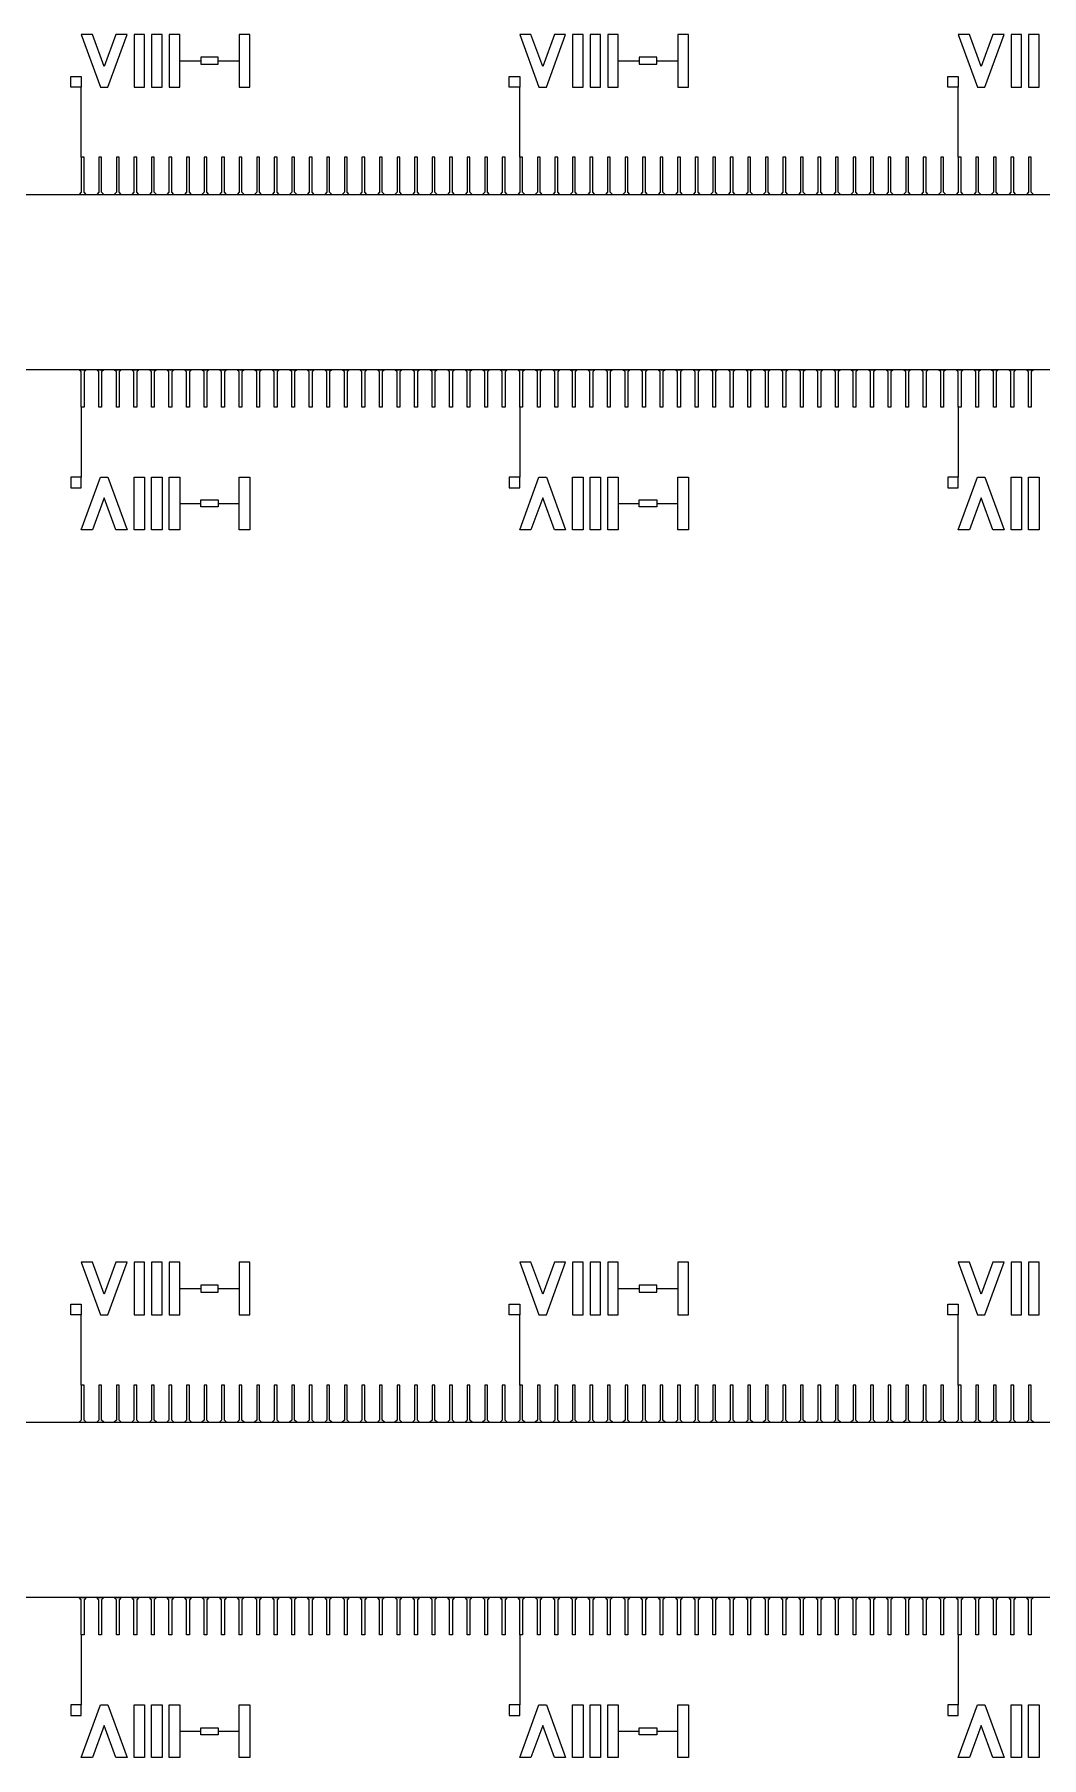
# Model space of a CAD drawing. Extents: x 135699 to 160699, y 112501 to 137501.
# Drawn here: x 148186.3 to 148473.4, y 130755.7 to 131246.9 of the extents above; entities that cross this region are included whole.
import ezdxf

# ---------------------------------------------------------------- set-up
doc = ezdxf.new("R2010")
doc.units = 13
doc.layers.add('0.8', color=30, linetype='Continuous')
doc.layers.add('Main', color=140, linetype='Continuous')
doc.layers.add('Write', color=7, linetype='Continuous', true_color=0x839eaa)

msp = doc.modelspace()

# ---------------------------------------------------------------- linework, layer by layer
for p, q in [((148227.73, 131239.41), (148233.73, 131239.41)), ((148238.73, 131239.41), (148244.73, 131239.41)), ((148352.73, 131239.41), (148358.73, 131239.41)), ((148363.73, 131239.41), (148369.73, 131239.41)), ((148199.68, 131211.91), (148199.68, 131231.91)), ((148324.68, 131211.91), (148324.68, 131231.91)), ((148449.68, 131211.91), (148449.68, 131231.91)), ((148199.68, 131140.71), (148199.68, 131120.71)), ((148324.68, 131140.71), (148324.68, 131120.71)), ((148449.68, 131140.71), (148449.68, 131120.71)), ((148227.73, 131113.21), (148233.73, 131113.21)), ((148238.73, 131113.21), (148244.73, 131113.21)), ((148352.73, 131113.21), (148358.73, 131113.21)), ((148363.73, 131113.21), (148369.73, 131113.21)), ((148227.73, 130889.41), (148233.73, 130889.41)), ((148238.73, 130889.41), (148244.73, 130889.41)), ((148352.73, 130889.41), (148358.73, 130889.41)), ((148363.73, 130889.41), (148369.73, 130889.41)), ((148199.68, 130861.91), (148199.68, 130881.91)), ((148324.68, 130861.91), (148324.68, 130881.91)), ((148449.68, 130861.91), (148449.68, 130881.91)), ((148199.68, 130790.71), (148199.68, 130770.71)), ((148324.68, 130790.71), (148324.68, 130770.71)), ((148449.68, 130790.71), (148449.68, 130770.71)), ((148227.73, 130763.21), (148233.73, 130763.21)), ((148238.73, 130763.21), (148244.73, 130763.21)), ((148352.73, 130763.21), (148358.73, 130763.21)), ((148363.73, 130763.21), (148369.73, 130763.21))]:
    msp.add_line(p, q)
at = {"layer": '0.8'}
for points in [[(148201.08, 131201.31), (148200.48, 131201.91), (148200.48, 131211.91), (148199.68, 131211.91), (148199.68, 131201.91), (148199.08, 131201.31)], [(148206.08, 131201.31), (148205.48, 131201.91), (148205.48, 131211.91), (148204.68, 131211.91), (148204.68, 131201.91), (148204.08, 131201.31)], [(148211.08, 131201.31), (148210.48, 131201.91), (148210.48, 131211.91), (148209.68, 131211.91), (148209.68, 131201.91), (148209.08, 131201.31)], [(148216.08, 131201.31), (148215.48, 131201.91), (148215.48, 131211.91), (148214.68, 131211.91), (148214.68, 131201.91), (148214.08, 131201.31)], [(148221.08, 131201.31), (148220.48, 131201.91), (148220.48, 131211.91), (148219.68, 131211.91), (148219.68, 131201.91), (148219.08, 131201.31)], [(148226.08, 131201.31), (148225.48, 131201.91), (148225.48, 131211.91), (148224.68, 131211.91), (148224.68, 131201.91), (148224.08, 131201.31)], [(148231.08, 131201.31), (148230.48, 131201.91), (148230.48, 131211.91), (148229.68, 131211.91), (148229.68, 131201.91), (148229.08, 131201.31)], [(148236.08, 131201.31), (148235.48, 131201.91), (148235.48, 131211.91), (148234.68, 131211.91), (148234.68, 131201.91), (148234.08, 131201.31)], [(148241.08, 131201.31), (148240.48, 131201.91), (148240.48, 131211.91), (148239.68, 131211.91), (148239.68, 131201.91), (148239.08, 131201.31)], [(148246.08, 131201.31), (148245.48, 131201.91), (148245.48, 131211.91), (148244.68, 131211.91), (148244.68, 131201.91), (148244.08, 131201.31)], [(148251.08, 131201.31), (148250.48, 131201.91), (148250.48, 131211.91), (148249.68, 131211.91), (148249.68, 131201.91), (148249.08, 131201.31)], [(148256.08, 131201.31), (148255.48, 131201.91), (148255.48, 131211.91), (148254.68, 131211.91), (148254.68, 131201.91), (148254.08, 131201.31)], [(148261.08, 131201.31), (148260.48, 131201.91), (148260.48, 131211.91), (148259.68, 131211.91), (148259.68, 131201.91), (148259.08, 131201.31)], [(148266.08, 131201.31), (148265.48, 131201.91), (148265.48, 131211.91), (148264.68, 131211.91), (148264.68, 131201.91), (148264.08, 131201.31)], [(148271.08, 131201.31), (148270.48, 131201.91), (148270.48, 131211.91), (148269.68, 131211.91), (148269.68, 131201.91), (148269.08, 131201.31)], [(148276.08, 131201.31), (148275.48, 131201.91), (148275.48, 131211.91), (148274.68, 131211.91), (148274.68, 131201.91), (148274.08, 131201.31)], [(148281.08, 131201.31), (148280.48, 131201.91), (148280.48, 131211.91), (148279.68, 131211.91), (148279.68, 131201.91), (148279.08, 131201.31)], [(148286.08, 131201.31), (148285.48, 131201.91), (148285.48, 131211.91), (148284.68, 131211.91), (148284.68, 131201.91), (148284.08, 131201.31)], [(148291.08, 131201.31), (148290.48, 131201.91), (148290.48, 131211.91), (148289.68, 131211.91), (148289.68, 131201.91), (148289.08, 131201.31)], [(148296.08, 131201.31), (148295.48, 131201.91), (148295.48, 131211.91), (148294.68, 131211.91), (148294.68, 131201.91), (148294.08, 131201.31)], [(148301.08, 131201.31), (148300.48, 131201.91), (148300.48, 131211.91), (148299.68, 131211.91), (148299.68, 131201.91), (148299.08, 131201.31)], [(148306.08, 131201.31), (148305.48, 131201.91), (148305.48, 131211.91), (148304.68, 131211.91), (148304.68, 131201.91), (148304.08, 131201.31)], [(148311.08, 131201.31), (148310.48, 131201.91), (148310.48, 131211.91), (148309.68, 131211.91), (148309.68, 131201.91), (148309.08, 131201.31)], [(148316.08, 131201.31), (148315.48, 131201.91), (148315.48, 131211.91), (148314.68, 131211.91), (148314.68, 131201.91), (148314.08, 131201.31)], [(148321.08, 131201.31), (148320.48, 131201.91), (148320.48, 131211.91), (148319.68, 131211.91), (148319.68, 131201.91), (148319.08, 131201.31)], [(148326.08, 131201.31), (148325.48, 131201.91), (148325.48, 131211.91), (148324.68, 131211.91), (148324.68, 131201.91), (148324.08, 131201.31)], [(148331.08, 131201.31), (148330.48, 131201.91), (148330.48, 131211.91), (148329.68, 131211.91), (148329.68, 131201.91), (148329.08, 131201.31)], [(148336.08, 131201.31), (148335.48, 131201.91), (148335.48, 131211.91), (148334.68, 131211.91), (148334.68, 131201.91), (148334.08, 131201.31)], [(148341.08, 131201.31), (148340.48, 131201.91), (148340.48, 131211.91), (148339.68, 131211.91), (148339.68, 131201.91), (148339.08, 131201.31)], [(148346.08, 131201.31), (148345.48, 131201.91), (148345.48, 131211.91), (148344.68, 131211.91), (148344.68, 131201.91), (148344.08, 131201.31)], [(148351.08, 131201.31), (148350.48, 131201.91), (148350.48, 131211.91), (148349.68, 131211.91), (148349.68, 131201.91), (148349.08, 131201.31)], [(148356.08, 131201.31), (148355.48, 131201.91), (148355.48, 131211.91), (148354.68, 131211.91), (148354.68, 131201.91), (148354.08, 131201.31)], [(148361.08, 131201.31), (148360.48, 131201.91), (148360.48, 131211.91), (148359.68, 131211.91), (148359.68, 131201.91), (148359.08, 131201.31)], [(148366.08, 131201.31), (148365.48, 131201.91), (148365.48, 131211.91), (148364.68, 131211.91), (148364.68, 131201.91), (148364.08, 131201.31)], [(148371.08, 131201.31), (148370.48, 131201.91), (148370.48, 131211.91), (148369.68, 131211.91), (148369.68, 131201.91), (148369.08, 131201.31)], [(148376.08, 131201.31), (148375.48, 131201.91), (148375.48, 131211.91), (148374.68, 131211.91), (148374.68, 131201.91), (148374.08, 131201.31)], [(148381.08, 131201.31), (148380.48, 131201.91), (148380.48, 131211.91), (148379.68, 131211.91), (148379.68, 131201.91), (148379.08, 131201.31)], [(148386.08, 131201.31), (148385.48, 131201.91), (148385.48, 131211.91), (148384.68, 131211.91), (148384.68, 131201.91), (148384.08, 131201.31)], [(148391.08, 131201.31), (148390.48, 131201.91), (148390.48, 131211.91), (148389.68, 131211.91), (148389.68, 131201.91), (148389.08, 131201.31)], [(148396.08, 131201.31), (148395.48, 131201.91), (148395.48, 131211.91), (148394.68, 131211.91), (148394.68, 131201.91), (148394.08, 131201.31)], [(148401.08, 131201.31), (148400.48, 131201.91), (148400.48, 131211.91), (148399.68, 131211.91), (148399.68, 131201.91), (148399.08, 131201.31)], [(148406.08, 131201.31), (148405.48, 131201.91), (148405.48, 131211.91), (148404.68, 131211.91), (148404.68, 131201.91), (148404.08, 131201.31)], [(148411.08, 131201.31), (148410.48, 131201.91), (148410.48, 131211.91), (148409.68, 131211.91), (148409.68, 131201.91), (148409.08, 131201.31)], [(148416.08, 131201.31), (148415.48, 131201.91), (148415.48, 131211.91), (148414.68, 131211.91), (148414.68, 131201.91), (148414.08, 131201.31)], [(148421.08, 131201.31), (148420.48, 131201.91), (148420.48, 131211.91), (148419.68, 131211.91), (148419.68, 131201.91), (148419.08, 131201.31)], [(148426.08, 131201.31), (148425.48, 131201.91), (148425.48, 131211.91), (148424.68, 131211.91), (148424.68, 131201.91), (148424.08, 131201.31)], [(148431.08, 131201.31), (148430.48, 131201.91), (148430.48, 131211.91), (148429.68, 131211.91), (148429.68, 131201.91), (148429.08, 131201.31)], [(148436.08, 131201.31), (148435.48, 131201.91), (148435.48, 131211.91), (148434.68, 131211.91), (148434.68, 131201.91), (148434.08, 131201.31)], [(148441.08, 131201.31), (148440.48, 131201.91), (148440.48, 131211.91), (148439.68, 131211.91), (148439.68, 131201.91), (148439.08, 131201.31)], [(148446.08, 131201.31), (148445.48, 131201.91), (148445.48, 131211.91), (148444.68, 131211.91), (148444.68, 131201.91), (148444.08, 131201.31)], [(148451.08, 131201.31), (148450.48, 131201.91), (148450.48, 131211.91), (148449.68, 131211.91), (148449.68, 131201.91), (148449.08, 131201.31)], [(148456.08, 131201.31), (148455.48, 131201.91), (148455.48, 131211.91), (148454.68, 131211.91), (148454.68, 131201.91), (148454.08, 131201.31)], [(148461.08, 131201.31), (148460.48, 131201.91), (148460.48, 131211.91), (148459.68, 131211.91), (148459.68, 131201.91), (148459.08, 131201.31)], [(148466.08, 131201.31), (148465.48, 131201.91), (148465.48, 131211.91), (148464.68, 131211.91), (148464.68, 131201.91), (148464.08, 131201.31)], [(148471.08, 131201.31), (148470.48, 131201.91), (148470.48, 131211.91), (148469.68, 131211.91), (148469.68, 131201.91), (148469.08, 131201.31)], [(148201.08, 131151.31), (148200.48, 131150.71), (148200.48, 131140.71), (148199.68, 131140.71), (148199.68, 131150.71), (148199.08, 131151.31)], [(148206.08, 131151.31), (148205.48, 131150.71), (148205.48, 131140.71), (148204.68, 131140.71), (148204.68, 131150.71), (148204.08, 131151.31)], [(148211.08, 131151.31), (148210.48, 131150.71), (148210.48, 131140.71), (148209.68, 131140.71), (148209.68, 131150.71), (148209.08, 131151.31)], [(148216.08, 131151.31), (148215.48, 131150.71), (148215.48, 131140.71), (148214.68, 131140.71), (148214.68, 131150.71), (148214.08, 131151.31)], [(148221.08, 131151.31), (148220.48, 131150.71), (148220.48, 131140.71), (148219.68, 131140.71), (148219.68, 131150.71), (148219.08, 131151.31)], [(148226.08, 131151.31), (148225.48, 131150.71), (148225.48, 131140.71), (148224.68, 131140.71), (148224.68, 131150.71), (148224.08, 131151.31)], [(148231.08, 131151.31), (148230.48, 131150.71), (148230.48, 131140.71), (148229.68, 131140.71), (148229.68, 131150.71), (148229.08, 131151.31)], [(148236.08, 131151.31), (148235.48, 131150.71), (148235.48, 131140.71), (148234.68, 131140.71), (148234.68, 131150.71), (148234.08, 131151.31)], [(148241.08, 131151.31), (148240.48, 131150.71), (148240.48, 131140.71), (148239.68, 131140.71), (148239.68, 131150.71), (148239.08, 131151.31)], [(148246.08, 131151.31), (148245.48, 131150.71), (148245.48, 131140.71), (148244.68, 131140.71), (148244.68, 131150.71), (148244.08, 131151.31)], [(148251.08, 131151.31), (148250.48, 131150.71), (148250.48, 131140.71), (148249.68, 131140.71), (148249.68, 131150.71), (148249.08, 131151.31)], [(148256.08, 131151.31), (148255.48, 131150.71), (148255.48, 131140.71), (148254.68, 131140.71), (148254.68, 131150.71), (148254.08, 131151.31)], [(148261.08, 131151.31), (148260.48, 131150.71), (148260.48, 131140.71), (148259.68, 131140.71), (148259.68, 131150.71), (148259.08, 131151.31)], [(148266.08, 131151.31), (148265.48, 131150.71), (148265.48, 131140.71), (148264.68, 131140.71), (148264.68, 131150.71), (148264.08, 131151.31)], [(148271.08, 131151.31), (148270.48, 131150.71), (148270.48, 131140.71), (148269.68, 131140.71), (148269.68, 131150.71), (148269.08, 131151.31)], [(148276.08, 131151.31), (148275.48, 131150.71), (148275.48, 131140.71), (148274.68, 131140.71), (148274.68, 131150.71), (148274.08, 131151.31)], [(148281.08, 131151.31), (148280.48, 131150.71), (148280.48, 131140.71), (148279.68, 131140.71), (148279.68, 131150.71), (148279.08, 131151.31)], [(148286.08, 131151.31), (148285.48, 131150.71), (148285.48, 131140.71), (148284.68, 131140.71), (148284.68, 131150.71), (148284.08, 131151.31)], [(148291.08, 131151.31), (148290.48, 131150.71), (148290.48, 131140.71), (148289.68, 131140.71), (148289.68, 131150.71), (148289.08, 131151.31)], [(148296.08, 131151.31), (148295.48, 131150.71), (148295.48, 131140.71), (148294.68, 131140.71), (148294.68, 131150.71), (148294.08, 131151.31)], [(148301.08, 131151.31), (148300.48, 131150.71), (148300.48, 131140.71), (148299.68, 131140.71), (148299.68, 131150.71), (148299.08, 131151.31)], [(148306.08, 131151.31), (148305.48, 131150.71), (148305.48, 131140.71), (148304.68, 131140.71), (148304.68, 131150.71), (148304.08, 131151.31)], [(148311.08, 131151.31), (148310.48, 131150.71), (148310.48, 131140.71), (148309.68, 131140.71), (148309.68, 131150.71), (148309.08, 131151.31)], [(148316.08, 131151.31), (148315.48, 131150.71), (148315.48, 131140.71), (148314.68, 131140.71), (148314.68, 131150.71), (148314.08, 131151.31)], [(148321.08, 131151.31), (148320.48, 131150.71), (148320.48, 131140.71), (148319.68, 131140.71), (148319.68, 131150.71), (148319.08, 131151.31)], [(148326.08, 131151.31), (148325.48, 131150.71), (148325.48, 131140.71), (148324.68, 131140.71), (148324.68, 131150.71), (148324.08, 131151.31)], [(148331.08, 131151.31), (148330.48, 131150.71), (148330.48, 131140.71), (148329.68, 131140.71), (148329.68, 131150.71), (148329.08, 131151.31)], [(148336.08, 131151.31), (148335.48, 131150.71), (148335.48, 131140.71), (148334.68, 131140.71), (148334.68, 131150.71), (148334.08, 131151.31)], [(148341.08, 131151.31), (148340.48, 131150.71), (148340.48, 131140.71), (148339.68, 131140.71), (148339.68, 131150.71), (148339.08, 131151.31)], [(148346.08, 131151.31), (148345.48, 131150.71), (148345.48, 131140.71), (148344.68, 131140.71), (148344.68, 131150.71), (148344.08, 131151.31)], [(148351.08, 131151.31), (148350.48, 131150.71), (148350.48, 131140.71), (148349.68, 131140.71), (148349.68, 131150.71), (148349.08, 131151.31)], [(148356.08, 131151.31), (148355.48, 131150.71), (148355.48, 131140.71), (148354.68, 131140.71), (148354.68, 131150.71), (148354.08, 131151.31)], [(148361.08, 131151.31), (148360.48, 131150.71), (148360.48, 131140.71), (148359.68, 131140.71), (148359.68, 131150.71), (148359.08, 131151.31)], [(148366.08, 131151.31), (148365.48, 131150.71), (148365.48, 131140.71), (148364.68, 131140.71), (148364.68, 131150.71), (148364.08, 131151.31)], [(148371.08, 131151.31), (148370.48, 131150.71), (148370.48, 131140.71), (148369.68, 131140.71), (148369.68, 131150.71), (148369.08, 131151.31)], [(148376.08, 131151.31), (148375.48, 131150.71), (148375.48, 131140.71), (148374.68, 131140.71), (148374.68, 131150.71), (148374.08, 131151.31)], [(148381.08, 131151.31), (148380.48, 131150.71), (148380.48, 131140.71), (148379.68, 131140.71), (148379.68, 131150.71), (148379.08, 131151.31)], [(148386.08, 131151.31), (148385.48, 131150.71), (148385.48, 131140.71), (148384.68, 131140.71), (148384.68, 131150.71), (148384.08, 131151.31)], [(148391.08, 131151.31), (148390.48, 131150.71), (148390.48, 131140.71), (148389.68, 131140.71), (148389.68, 131150.71), (148389.08, 131151.31)], [(148396.08, 131151.31), (148395.48, 131150.71), (148395.48, 131140.71), (148394.68, 131140.71), (148394.68, 131150.71), (148394.08, 131151.31)], [(148401.08, 131151.31), (148400.48, 131150.71), (148400.48, 131140.71), (148399.68, 131140.71), (148399.68, 131150.71), (148399.08, 131151.31)], [(148406.08, 131151.31), (148405.48, 131150.71), (148405.48, 131140.71), (148404.68, 131140.71), (148404.68, 131150.71), (148404.08, 131151.31)], [(148411.08, 131151.31), (148410.48, 131150.71), (148410.48, 131140.71), (148409.68, 131140.71), (148409.68, 131150.71), (148409.08, 131151.31)], [(148416.08, 131151.31), (148415.48, 131150.71), (148415.48, 131140.71), (148414.68, 131140.71), (148414.68, 131150.71), (148414.08, 131151.31)], [(148421.08, 131151.31), (148420.48, 131150.71), (148420.48, 131140.71), (148419.68, 131140.71), (148419.68, 131150.71), (148419.08, 131151.31)], [(148426.08, 131151.31), (148425.48, 131150.71), (148425.48, 131140.71), (148424.68, 131140.71), (148424.68, 131150.71), (148424.08, 131151.31)], [(148431.08, 131151.31), (148430.48, 131150.71), (148430.48, 131140.71), (148429.68, 131140.71), (148429.68, 131150.71), (148429.08, 131151.31)], [(148436.08, 131151.31), (148435.48, 131150.71), (148435.48, 131140.71), (148434.68, 131140.71), (148434.68, 131150.71), (148434.08, 131151.31)], [(148441.08, 131151.31), (148440.48, 131150.71), (148440.48, 131140.71), (148439.68, 131140.71), (148439.68, 131150.71), (148439.08, 131151.31)], [(148446.08, 131151.31), (148445.48, 131150.71), (148445.48, 131140.71), (148444.68, 131140.71), (148444.68, 131150.71), (148444.08, 131151.31)], [(148451.08, 131151.31), (148450.48, 131150.71), (148450.48, 131140.71), (148449.68, 131140.71), (148449.68, 131150.71), (148449.08, 131151.31)], [(148456.08, 131151.31), (148455.48, 131150.71), (148455.48, 131140.71), (148454.68, 131140.71), (148454.68, 131150.71), (148454.08, 131151.31)], [(148461.08, 131151.31), (148460.48, 131150.71), (148460.48, 131140.71), (148459.68, 131140.71), (148459.68, 131150.71), (148459.08, 131151.31)], [(148466.08, 131151.31), (148465.48, 131150.71), (148465.48, 131140.71), (148464.68, 131140.71), (148464.68, 131150.71), (148464.08, 131151.31)], [(148471.08, 131151.31), (148470.48, 131150.71), (148470.48, 131140.71), (148469.68, 131140.71), (148469.68, 131150.71), (148469.08, 131151.31)], [(148201.08, 130851.31), (148200.48, 130851.91), (148200.48, 130861.91), (148199.68, 130861.91), (148199.68, 130851.91), (148199.08, 130851.31)], [(148206.08, 130851.31), (148205.48, 130851.91), (148205.48, 130861.91), (148204.68, 130861.91), (148204.68, 130851.91), (148204.08, 130851.31)], [(148211.08, 130851.31), (148210.48, 130851.91), (148210.48, 130861.91), (148209.68, 130861.91), (148209.68, 130851.91), (148209.08, 130851.31)], [(148216.08, 130851.31), (148215.48, 130851.91), (148215.48, 130861.91), (148214.68, 130861.91), (148214.68, 130851.91), (148214.08, 130851.31)], [(148221.08, 130851.31), (148220.48, 130851.91), (148220.48, 130861.91), (148219.68, 130861.91), (148219.68, 130851.91), (148219.08, 130851.31)], [(148226.08, 130851.31), (148225.48, 130851.91), (148225.48, 130861.91), (148224.68, 130861.91), (148224.68, 130851.91), (148224.08, 130851.31)], [(148231.08, 130851.31), (148230.48, 130851.91), (148230.48, 130861.91), (148229.68, 130861.91), (148229.68, 130851.91), (148229.08, 130851.31)], [(148236.08, 130851.31), (148235.48, 130851.91), (148235.48, 130861.91), (148234.68, 130861.91), (148234.68, 130851.91), (148234.08, 130851.31)], [(148241.08, 130851.31), (148240.48, 130851.91), (148240.48, 130861.91), (148239.68, 130861.91), (148239.68, 130851.91), (148239.08, 130851.31)], [(148246.08, 130851.31), (148245.48, 130851.91), (148245.48, 130861.91), (148244.68, 130861.91), (148244.68, 130851.91), (148244.08, 130851.31)], [(148251.08, 130851.31), (148250.48, 130851.91), (148250.48, 130861.91), (148249.68, 130861.91), (148249.68, 130851.91), (148249.08, 130851.31)], [(148256.08, 130851.31), (148255.48, 130851.91), (148255.48, 130861.91), (148254.68, 130861.91), (148254.68, 130851.91), (148254.08, 130851.31)], [(148261.08, 130851.31), (148260.48, 130851.91), (148260.48, 130861.91), (148259.68, 130861.91), (148259.68, 130851.91), (148259.08, 130851.31)], [(148266.08, 130851.31), (148265.48, 130851.91), (148265.48, 130861.91), (148264.68, 130861.91), (148264.68, 130851.91), (148264.08, 130851.31)], [(148271.08, 130851.31), (148270.48, 130851.91), (148270.48, 130861.91), (148269.68, 130861.91), (148269.68, 130851.91), (148269.08, 130851.31)], [(148276.08, 130851.31), (148275.48, 130851.91), (148275.48, 130861.91), (148274.68, 130861.91), (148274.68, 130851.91), (148274.08, 130851.31)], [(148281.08, 130851.31), (148280.48, 130851.91), (148280.48, 130861.91), (148279.68, 130861.91), (148279.68, 130851.91), (148279.08, 130851.31)], [(148286.08, 130851.31), (148285.48, 130851.91), (148285.48, 130861.91), (148284.68, 130861.91), (148284.68, 130851.91), (148284.08, 130851.31)], [(148291.08, 130851.31), (148290.48, 130851.91), (148290.48, 130861.91), (148289.68, 130861.91), (148289.68, 130851.91), (148289.08, 130851.31)], [(148296.08, 130851.31), (148295.48, 130851.91), (148295.48, 130861.91), (148294.68, 130861.91), (148294.68, 130851.91), (148294.08, 130851.31)], [(148301.08, 130851.31), (148300.48, 130851.91), (148300.48, 130861.91), (148299.68, 130861.91), (148299.68, 130851.91), (148299.08, 130851.31)], [(148306.08, 130851.31), (148305.48, 130851.91), (148305.48, 130861.91), (148304.68, 130861.91), (148304.68, 130851.91), (148304.08, 130851.31)], [(148311.08, 130851.31), (148310.48, 130851.91), (148310.48, 130861.91), (148309.68, 130861.91), (148309.68, 130851.91), (148309.08, 130851.31)], [(148316.08, 130851.31), (148315.48, 130851.91), (148315.48, 130861.91), (148314.68, 130861.91), (148314.68, 130851.91), (148314.08, 130851.31)], [(148321.08, 130851.31), (148320.48, 130851.91), (148320.48, 130861.91), (148319.68, 130861.91), (148319.68, 130851.91), (148319.08, 130851.31)], [(148326.08, 130851.31), (148325.48, 130851.91), (148325.48, 130861.91), (148324.68, 130861.91), (148324.68, 130851.91), (148324.08, 130851.31)], [(148331.08, 130851.31), (148330.48, 130851.91), (148330.48, 130861.91), (148329.68, 130861.91), (148329.68, 130851.91), (148329.08, 130851.31)], [(148336.08, 130851.31), (148335.48, 130851.91), (148335.48, 130861.91), (148334.68, 130861.91), (148334.68, 130851.91), (148334.08, 130851.31)], [(148341.08, 130851.31), (148340.48, 130851.91), (148340.48, 130861.91), (148339.68, 130861.91), (148339.68, 130851.91), (148339.08, 130851.31)], [(148346.08, 130851.31), (148345.48, 130851.91), (148345.48, 130861.91), (148344.68, 130861.91), (148344.68, 130851.91), (148344.08, 130851.31)], [(148351.08, 130851.31), (148350.48, 130851.91), (148350.48, 130861.91), (148349.68, 130861.91), (148349.68, 130851.91), (148349.08, 130851.31)], [(148356.08, 130851.31), (148355.48, 130851.91), (148355.48, 130861.91), (148354.68, 130861.91), (148354.68, 130851.91), (148354.08, 130851.31)], [(148361.08, 130851.31), (148360.48, 130851.91), (148360.48, 130861.91), (148359.68, 130861.91), (148359.68, 130851.91), (148359.08, 130851.31)], [(148366.08, 130851.31), (148365.48, 130851.91), (148365.48, 130861.91), (148364.68, 130861.91), (148364.68, 130851.91), (148364.08, 130851.31)], [(148371.08, 130851.31), (148370.48, 130851.91), (148370.48, 130861.91), (148369.68, 130861.91), (148369.68, 130851.91), (148369.08, 130851.31)], [(148376.08, 130851.31), (148375.48, 130851.91), (148375.48, 130861.91), (148374.68, 130861.91), (148374.68, 130851.91), (148374.08, 130851.31)], [(148381.08, 130851.31), (148380.48, 130851.91), (148380.48, 130861.91), (148379.68, 130861.91), (148379.68, 130851.91), (148379.08, 130851.31)], [(148386.08, 130851.31), (148385.48, 130851.91), (148385.48, 130861.91), (148384.68, 130861.91), (148384.68, 130851.91), (148384.08, 130851.31)], [(148391.08, 130851.31), (148390.48, 130851.91), (148390.48, 130861.91), (148389.68, 130861.91), (148389.68, 130851.91), (148389.08, 130851.31)], [(148396.08, 130851.31), (148395.48, 130851.91), (148395.48, 130861.91), (148394.68, 130861.91), (148394.68, 130851.91), (148394.08, 130851.31)], [(148401.08, 130851.31), (148400.48, 130851.91), (148400.48, 130861.91), (148399.68, 130861.91), (148399.68, 130851.91), (148399.08, 130851.31)], [(148406.08, 130851.31), (148405.48, 130851.91), (148405.48, 130861.91), (148404.68, 130861.91), (148404.68, 130851.91), (148404.08, 130851.31)], [(148411.08, 130851.31), (148410.48, 130851.91), (148410.48, 130861.91), (148409.68, 130861.91), (148409.68, 130851.91), (148409.08, 130851.31)], [(148416.08, 130851.31), (148415.48, 130851.91), (148415.48, 130861.91), (148414.68, 130861.91), (148414.68, 130851.91), (148414.08, 130851.31)], [(148421.08, 130851.31), (148420.48, 130851.91), (148420.48, 130861.91), (148419.68, 130861.91), (148419.68, 130851.91), (148419.08, 130851.31)], [(148426.08, 130851.31), (148425.48, 130851.91), (148425.48, 130861.91), (148424.68, 130861.91), (148424.68, 130851.91), (148424.08, 130851.31)], [(148431.08, 130851.31), (148430.48, 130851.91), (148430.48, 130861.91), (148429.68, 130861.91), (148429.68, 130851.91), (148429.08, 130851.31)], [(148436.08, 130851.31), (148435.48, 130851.91), (148435.48, 130861.91), (148434.68, 130861.91), (148434.68, 130851.91), (148434.08, 130851.31)], [(148441.08, 130851.31), (148440.48, 130851.91), (148440.48, 130861.91), (148439.68, 130861.91), (148439.68, 130851.91), (148439.08, 130851.31)], [(148446.08, 130851.31), (148445.48, 130851.91), (148445.48, 130861.91), (148444.68, 130861.91), (148444.68, 130851.91), (148444.08, 130851.31)], [(148451.08, 130851.31), (148450.48, 130851.91), (148450.48, 130861.91), (148449.68, 130861.91), (148449.68, 130851.91), (148449.08, 130851.31)], [(148456.08, 130851.31), (148455.48, 130851.91), (148455.48, 130861.91), (148454.68, 130861.91), (148454.68, 130851.91), (148454.08, 130851.31)], [(148461.08, 130851.31), (148460.48, 130851.91), (148460.48, 130861.91), (148459.68, 130861.91), (148459.68, 130851.91), (148459.08, 130851.31)], [(148466.08, 130851.31), (148465.48, 130851.91), (148465.48, 130861.91), (148464.68, 130861.91), (148464.68, 130851.91), (148464.08, 130851.31)], [(148471.08, 130851.31), (148470.48, 130851.91), (148470.48, 130861.91), (148469.68, 130861.91), (148469.68, 130851.91), (148469.08, 130851.31)], [(148201.08, 130801.31), (148200.48, 130800.71), (148200.48, 130790.71), (148199.68, 130790.71), (148199.68, 130800.71), (148199.08, 130801.31)], [(148206.08, 130801.31), (148205.48, 130800.71), (148205.48, 130790.71), (148204.68, 130790.71), (148204.68, 130800.71), (148204.08, 130801.31)], [(148211.08, 130801.31), (148210.48, 130800.71), (148210.48, 130790.71), (148209.68, 130790.71), (148209.68, 130800.71), (148209.08, 130801.31)], [(148216.08, 130801.31), (148215.48, 130800.71), (148215.48, 130790.71), (148214.68, 130790.71), (148214.68, 130800.71), (148214.08, 130801.31)], [(148221.08, 130801.31), (148220.48, 130800.71), (148220.48, 130790.71), (148219.68, 130790.71), (148219.68, 130800.71), (148219.08, 130801.31)], [(148226.08, 130801.31), (148225.48, 130800.71), (148225.48, 130790.71), (148224.68, 130790.71), (148224.68, 130800.71), (148224.08, 130801.31)], [(148231.08, 130801.31), (148230.48, 130800.71), (148230.48, 130790.71), (148229.68, 130790.71), (148229.68, 130800.71), (148229.08, 130801.31)], [(148236.08, 130801.31), (148235.48, 130800.71), (148235.48, 130790.71), (148234.68, 130790.71), (148234.68, 130800.71), (148234.08, 130801.31)], [(148241.08, 130801.31), (148240.48, 130800.71), (148240.48, 130790.71), (148239.68, 130790.71), (148239.68, 130800.71), (148239.08, 130801.31)], [(148246.08, 130801.31), (148245.48, 130800.71), (148245.48, 130790.71), (148244.68, 130790.71), (148244.68, 130800.71), (148244.08, 130801.31)], [(148251.08, 130801.31), (148250.48, 130800.71), (148250.48, 130790.71), (148249.68, 130790.71), (148249.68, 130800.71), (148249.08, 130801.31)], [(148256.08, 130801.31), (148255.48, 130800.71), (148255.48, 130790.71), (148254.68, 130790.71), (148254.68, 130800.71), (148254.08, 130801.31)], [(148261.08, 130801.31), (148260.48, 130800.71), (148260.48, 130790.71), (148259.68, 130790.71), (148259.68, 130800.71), (148259.08, 130801.31)], [(148266.08, 130801.31), (148265.48, 130800.71), (148265.48, 130790.71), (148264.68, 130790.71), (148264.68, 130800.71), (148264.08, 130801.31)], [(148271.08, 130801.31), (148270.48, 130800.71), (148270.48, 130790.71), (148269.68, 130790.71), (148269.68, 130800.71), (148269.08, 130801.31)], [(148276.08, 130801.31), (148275.48, 130800.71), (148275.48, 130790.71), (148274.68, 130790.71), (148274.68, 130800.71), (148274.08, 130801.31)], [(148281.08, 130801.31), (148280.48, 130800.71), (148280.48, 130790.71), (148279.68, 130790.71), (148279.68, 130800.71), (148279.08, 130801.31)], [(148286.08, 130801.31), (148285.48, 130800.71), (148285.48, 130790.71), (148284.68, 130790.71), (148284.68, 130800.71), (148284.08, 130801.31)], [(148291.08, 130801.31), (148290.48, 130800.71), (148290.48, 130790.71), (148289.68, 130790.71), (148289.68, 130800.71), (148289.08, 130801.31)], [(148296.08, 130801.31), (148295.48, 130800.71), (148295.48, 130790.71), (148294.68, 130790.71), (148294.68, 130800.71), (148294.08, 130801.31)], [(148301.08, 130801.31), (148300.48, 130800.71), (148300.48, 130790.71), (148299.68, 130790.71), (148299.68, 130800.71), (148299.08, 130801.31)], [(148306.08, 130801.31), (148305.48, 130800.71), (148305.48, 130790.71), (148304.68, 130790.71), (148304.68, 130800.71), (148304.08, 130801.31)], [(148311.08, 130801.31), (148310.48, 130800.71), (148310.48, 130790.71), (148309.68, 130790.71), (148309.68, 130800.71), (148309.08, 130801.31)], [(148316.08, 130801.31), (148315.48, 130800.71), (148315.48, 130790.71), (148314.68, 130790.71), (148314.68, 130800.71), (148314.08, 130801.31)], [(148321.08, 130801.31), (148320.48, 130800.71), (148320.48, 130790.71), (148319.68, 130790.71), (148319.68, 130800.71), (148319.08, 130801.31)], [(148326.08, 130801.31), (148325.48, 130800.71), (148325.48, 130790.71), (148324.68, 130790.71), (148324.68, 130800.71), (148324.08, 130801.31)], [(148331.08, 130801.31), (148330.48, 130800.71), (148330.48, 130790.71), (148329.68, 130790.71), (148329.68, 130800.71), (148329.08, 130801.31)], [(148336.08, 130801.31), (148335.48, 130800.71), (148335.48, 130790.71), (148334.68, 130790.71), (148334.68, 130800.71), (148334.08, 130801.31)], [(148341.08, 130801.31), (148340.48, 130800.71), (148340.48, 130790.71), (148339.68, 130790.71), (148339.68, 130800.71), (148339.08, 130801.31)], [(148346.08, 130801.31), (148345.48, 130800.71), (148345.48, 130790.71), (148344.68, 130790.71), (148344.68, 130800.71), (148344.08, 130801.31)], [(148351.08, 130801.31), (148350.48, 130800.71), (148350.48, 130790.71), (148349.68, 130790.71), (148349.68, 130800.71), (148349.08, 130801.31)], [(148356.08, 130801.31), (148355.48, 130800.71), (148355.48, 130790.71), (148354.68, 130790.71), (148354.68, 130800.71), (148354.08, 130801.31)], [(148361.08, 130801.31), (148360.48, 130800.71), (148360.48, 130790.71), (148359.68, 130790.71), (148359.68, 130800.71), (148359.08, 130801.31)], [(148366.08, 130801.31), (148365.48, 130800.71), (148365.48, 130790.71), (148364.68, 130790.71), (148364.68, 130800.71), (148364.08, 130801.31)], [(148371.08, 130801.31), (148370.48, 130800.71), (148370.48, 130790.71), (148369.68, 130790.71), (148369.68, 130800.71), (148369.08, 130801.31)], [(148376.08, 130801.31), (148375.48, 130800.71), (148375.48, 130790.71), (148374.68, 130790.71), (148374.68, 130800.71), (148374.08, 130801.31)], [(148381.08, 130801.31), (148380.48, 130800.71), (148380.48, 130790.71), (148379.68, 130790.71), (148379.68, 130800.71), (148379.08, 130801.31)], [(148386.08, 130801.31), (148385.48, 130800.71), (148385.48, 130790.71), (148384.68, 130790.71), (148384.68, 130800.71), (148384.08, 130801.31)], [(148391.08, 130801.31), (148390.48, 130800.71), (148390.48, 130790.71), (148389.68, 130790.71), (148389.68, 130800.71), (148389.08, 130801.31)], [(148396.08, 130801.31), (148395.48, 130800.71), (148395.48, 130790.71), (148394.68, 130790.71), (148394.68, 130800.71), (148394.08, 130801.31)], [(148401.08, 130801.31), (148400.48, 130800.71), (148400.48, 130790.71), (148399.68, 130790.71), (148399.68, 130800.71), (148399.08, 130801.31)], [(148406.08, 130801.31), (148405.48, 130800.71), (148405.48, 130790.71), (148404.68, 130790.71), (148404.68, 130800.71), (148404.08, 130801.31)], [(148411.08, 130801.31), (148410.48, 130800.71), (148410.48, 130790.71), (148409.68, 130790.71), (148409.68, 130800.71), (148409.08, 130801.31)], [(148416.08, 130801.31), (148415.48, 130800.71), (148415.48, 130790.71), (148414.68, 130790.71), (148414.68, 130800.71), (148414.08, 130801.31)], [(148421.08, 130801.31), (148420.48, 130800.71), (148420.48, 130790.71), (148419.68, 130790.71), (148419.68, 130800.71), (148419.08, 130801.31)], [(148426.08, 130801.31), (148425.48, 130800.71), (148425.48, 130790.71), (148424.68, 130790.71), (148424.68, 130800.71), (148424.08, 130801.31)], [(148431.08, 130801.31), (148430.48, 130800.71), (148430.48, 130790.71), (148429.68, 130790.71), (148429.68, 130800.71), (148429.08, 130801.31)], [(148436.08, 130801.31), (148435.48, 130800.71), (148435.48, 130790.71), (148434.68, 130790.71), (148434.68, 130800.71), (148434.08, 130801.31)], [(148441.08, 130801.31), (148440.48, 130800.71), (148440.48, 130790.71), (148439.68, 130790.71), (148439.68, 130800.71), (148439.08, 130801.31)], [(148446.08, 130801.31), (148445.48, 130800.71), (148445.48, 130790.71), (148444.68, 130790.71), (148444.68, 130800.71), (148444.08, 130801.31)], [(148451.08, 130801.31), (148450.48, 130800.71), (148450.48, 130790.71), (148449.68, 130790.71), (148449.68, 130800.71), (148449.08, 130801.31)], [(148456.08, 130801.31), (148455.48, 130800.71), (148455.48, 130790.71), (148454.68, 130790.71), (148454.68, 130800.71), (148454.08, 130801.31)], [(148461.08, 130801.31), (148460.48, 130800.71), (148460.48, 130790.71), (148459.68, 130790.71), (148459.68, 130800.71), (148459.08, 130801.31)], [(148466.08, 130801.31), (148465.48, 130800.71), (148465.48, 130790.71), (148464.68, 130790.71), (148464.68, 130800.71), (148464.08, 130801.31)], [(148471.08, 130801.31), (148470.48, 130800.71), (148470.48, 130790.71), (148469.68, 130790.71), (148469.68, 130800.71), (148469.08, 130801.31)]]:
    msp.add_lwpolyline(points, close=True, dxfattribs=at)
at = {"layer": 'Main'}
for points in [[(150449.08, 131201.31, -0.414214), (150549.08, 131101.31), (150549.08, 130901.31, -0.414214), (150449.08, 130801.31), (145949.08, 130801.31, -0.414214), (145849.08, 130901.31), (145849.08, 131101.31, -0.414214), (145949.08, 131201.31)], [(150449.08, 131151.31), (145949.08, 131151.31, 0.414214), (145899.08, 131101.31), (145899.08, 130901.31, 0.414214), (145949.08, 130851.31), (150449.08, 130851.31, 0.414214), (150499.08, 130901.31), (150499.08, 131101.31, 0.414214)]]:
    msp.add_lwpolyline(points, format="xyb", close=True, dxfattribs=at)
at = {"layer": 'Write'}
for points in [[(148206.21, 131237.76), (148202.87, 131246.91), (148199.68, 131246.91), (148205.14, 131231.91), (148207.27, 131231.91), (148212.73, 131246.91), (148209.54, 131246.91)], [(148217.73, 131231.91), (148217.73, 131246.91), (148214.73, 131246.91), (148214.73, 131231.91)], [(148222.73, 131231.91), (148222.73, 131246.91), (148219.73, 131246.91), (148219.73, 131231.91)], [(148227.73, 131231.91), (148227.73, 131246.91), (148224.73, 131246.91), (148224.73, 131231.91)], [(148247.73, 131231.91), (148247.73, 131246.91), (148244.73, 131246.91), (148244.73, 131231.91)], [(148331.21, 131237.76), (148327.87, 131246.91), (148324.68, 131246.91), (148330.14, 131231.91), (148332.27, 131231.91), (148337.73, 131246.91), (148334.54, 131246.91)], [(148342.73, 131231.91), (148342.73, 131246.91), (148339.73, 131246.91), (148339.73, 131231.91)], [(148347.73, 131231.91), (148347.73, 131246.91), (148344.73, 131246.91), (148344.73, 131231.91)], [(148352.73, 131231.91), (148352.73, 131246.91), (148349.73, 131246.91), (148349.73, 131231.91)], [(148372.73, 131231.91), (148372.73, 131246.91), (148369.73, 131246.91), (148369.73, 131231.91)], [(148456.21, 131237.76), (148452.87, 131246.91), (148449.68, 131246.91), (148455.14, 131231.91), (148457.27, 131231.91), (148462.73, 131246.91), (148459.54, 131246.91)], [(148467.73, 131231.91), (148467.73, 131246.91), (148464.73, 131246.91), (148464.73, 131231.91)], [(148472.73, 131231.91), (148472.73, 131246.91), (148469.73, 131246.91), (148469.73, 131231.91)], [(148238.73, 131238.41), (148238.73, 131240.41), (148233.73, 131240.41), (148233.73, 131238.41)], [(148363.73, 131238.41), (148363.73, 131240.41), (148358.73, 131240.41), (148358.73, 131238.41)], [(148196.68, 131231.91), (148196.68, 131234.91), (148199.68, 131234.91), (148199.68, 131231.91)], [(148321.68, 131231.91), (148321.68, 131234.91), (148324.68, 131234.91), (148324.68, 131231.91)], [(148446.68, 131231.91), (148446.68, 131234.91), (148449.68, 131234.91), (148449.68, 131231.91)], [(148196.68, 131120.71), (148196.68, 131117.71), (148199.68, 131117.71), (148199.68, 131120.71)], [(148206.21, 131114.86), (148202.87, 131105.71), (148199.68, 131105.71), (148205.14, 131120.71), (148207.27, 131120.71), (148212.73, 131105.71), (148209.54, 131105.71)], [(148217.73, 131120.71), (148217.73, 131105.71), (148214.73, 131105.71), (148214.73, 131120.71)], [(148222.73, 131120.71), (148222.73, 131105.71), (148219.73, 131105.71), (148219.73, 131120.71)], [(148227.73, 131120.71), (148227.73, 131105.71), (148224.73, 131105.71), (148224.73, 131120.71)], [(148247.73, 131120.71), (148247.73, 131105.71), (148244.73, 131105.71), (148244.73, 131120.71)], [(148321.68, 131120.71), (148321.68, 131117.71), (148324.68, 131117.71), (148324.68, 131120.71)], [(148331.21, 131114.86), (148327.87, 131105.71), (148324.68, 131105.71), (148330.14, 131120.71), (148332.27, 131120.71), (148337.73, 131105.71), (148334.54, 131105.71)], [(148342.73, 131120.71), (148342.73, 131105.71), (148339.73, 131105.71), (148339.73, 131120.71)], [(148347.73, 131120.71), (148347.73, 131105.71), (148344.73, 131105.71), (148344.73, 131120.71)], [(148352.73, 131120.71), (148352.73, 131105.71), (148349.73, 131105.71), (148349.73, 131120.71)], [(148372.73, 131120.71), (148372.73, 131105.71), (148369.73, 131105.71), (148369.73, 131120.71)], [(148446.68, 131120.71), (148446.68, 131117.71), (148449.68, 131117.71), (148449.68, 131120.71)], [(148456.21, 131114.86), (148452.87, 131105.71), (148449.68, 131105.71), (148455.14, 131120.71), (148457.27, 131120.71), (148462.73, 131105.71), (148459.54, 131105.71)], [(148467.73, 131120.71), (148467.73, 131105.71), (148464.73, 131105.71), (148464.73, 131120.71)], [(148472.73, 131120.71), (148472.73, 131105.71), (148469.73, 131105.71), (148469.73, 131120.71)], [(148238.73, 131114.21), (148238.73, 131112.21), (148233.73, 131112.21), (148233.73, 131114.21)], [(148363.73, 131114.21), (148363.73, 131112.21), (148358.73, 131112.21), (148358.73, 131114.21)], [(148206.21, 130887.76), (148202.87, 130896.91), (148199.68, 130896.91), (148205.14, 130881.91), (148207.27, 130881.91), (148212.73, 130896.91), (148209.54, 130896.91)], [(148217.73, 130881.91), (148217.73, 130896.91), (148214.73, 130896.91), (148214.73, 130881.91)], [(148222.73, 130881.91), (148222.73, 130896.91), (148219.73, 130896.91), (148219.73, 130881.91)], [(148227.73, 130881.91), (148227.73, 130896.91), (148224.73, 130896.91), (148224.73, 130881.91)], [(148247.73, 130881.91), (148247.73, 130896.91), (148244.73, 130896.91), (148244.73, 130881.91)], [(148331.21, 130887.76), (148327.87, 130896.91), (148324.68, 130896.91), (148330.14, 130881.91), (148332.27, 130881.91), (148337.73, 130896.91), (148334.54, 130896.91)], [(148342.73, 130881.91), (148342.73, 130896.91), (148339.73, 130896.91), (148339.73, 130881.91)], [(148347.73, 130881.91), (148347.73, 130896.91), (148344.73, 130896.91), (148344.73, 130881.91)], [(148352.73, 130881.91), (148352.73, 130896.91), (148349.73, 130896.91), (148349.73, 130881.91)], [(148372.73, 130881.91), (148372.73, 130896.91), (148369.73, 130896.91), (148369.73, 130881.91)], [(148456.21, 130887.76), (148452.87, 130896.91), (148449.68, 130896.91), (148455.14, 130881.91), (148457.27, 130881.91), (148462.73, 130896.91), (148459.54, 130896.91)], [(148467.73, 130881.91), (148467.73, 130896.91), (148464.73, 130896.91), (148464.73, 130881.91)], [(148472.73, 130881.91), (148472.73, 130896.91), (148469.73, 130896.91), (148469.73, 130881.91)], [(148238.73, 130888.41), (148238.73, 130890.41), (148233.73, 130890.41), (148233.73, 130888.41)], [(148363.73, 130888.41), (148363.73, 130890.41), (148358.73, 130890.41), (148358.73, 130888.41)], [(148196.68, 130881.91), (148196.68, 130884.91), (148199.68, 130884.91), (148199.68, 130881.91)], [(148321.68, 130881.91), (148321.68, 130884.91), (148324.68, 130884.91), (148324.68, 130881.91)], [(148446.68, 130881.91), (148446.68, 130884.91), (148449.68, 130884.91), (148449.68, 130881.91)], [(148196.68, 130770.71), (148196.68, 130767.71), (148199.68, 130767.71), (148199.68, 130770.71)], [(148206.21, 130764.86), (148202.87, 130755.71), (148199.68, 130755.71), (148205.14, 130770.71), (148207.27, 130770.71), (148212.73, 130755.71), (148209.54, 130755.71)], [(148217.73, 130770.71), (148217.73, 130755.71), (148214.73, 130755.71), (148214.73, 130770.71)], [(148222.73, 130770.71), (148222.73, 130755.71), (148219.73, 130755.71), (148219.73, 130770.71)], [(148227.73, 130770.71), (148227.73, 130755.71), (148224.73, 130755.71), (148224.73, 130770.71)], [(148247.73, 130770.71), (148247.73, 130755.71), (148244.73, 130755.71), (148244.73, 130770.71)], [(148321.68, 130770.71), (148321.68, 130767.71), (148324.68, 130767.71), (148324.68, 130770.71)], [(148331.21, 130764.86), (148327.87, 130755.71), (148324.68, 130755.71), (148330.14, 130770.71), (148332.27, 130770.71), (148337.73, 130755.71), (148334.54, 130755.71)], [(148342.73, 130770.71), (148342.73, 130755.71), (148339.73, 130755.71), (148339.73, 130770.71)], [(148347.73, 130770.71), (148347.73, 130755.71), (148344.73, 130755.71), (148344.73, 130770.71)], [(148352.73, 130770.71), (148352.73, 130755.71), (148349.73, 130755.71), (148349.73, 130770.71)], [(148372.73, 130770.71), (148372.73, 130755.71), (148369.73, 130755.71), (148369.73, 130770.71)], [(148446.68, 130770.71), (148446.68, 130767.71), (148449.68, 130767.71), (148449.68, 130770.71)], [(148456.21, 130764.86), (148452.87, 130755.71), (148449.68, 130755.71), (148455.14, 130770.71), (148457.27, 130770.71), (148462.73, 130755.71), (148459.54, 130755.71)], [(148467.73, 130770.71), (148467.73, 130755.71), (148464.73, 130755.71), (148464.73, 130770.71)], [(148472.73, 130770.71), (148472.73, 130755.71), (148469.73, 130755.71), (148469.73, 130770.71)], [(148238.73, 130764.21), (148238.73, 130762.21), (148233.73, 130762.21), (148233.73, 130764.21)], [(148363.73, 130764.21), (148363.73, 130762.21), (148358.73, 130762.21), (148358.73, 130764.21)]]:
    msp.add_lwpolyline(points, close=True, dxfattribs=at)

doc.saveas('drawing.dxf')
